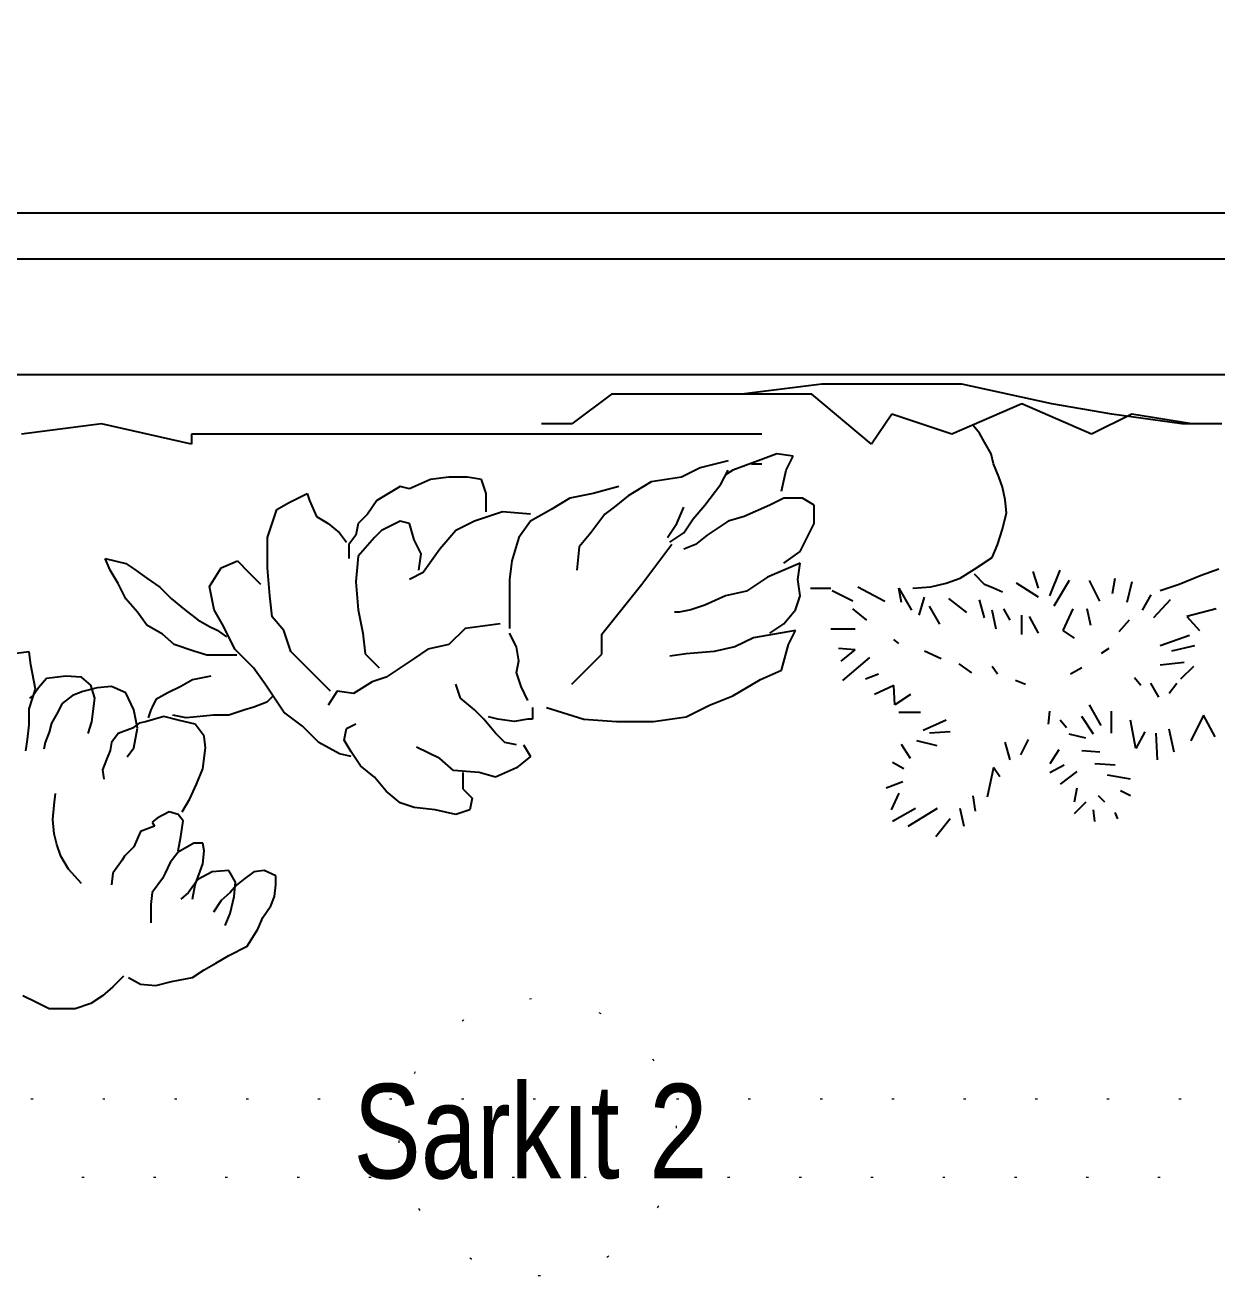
# Model space of a CAD drawing. Header units: millimetres. Extents: x 7687 to 15428, y -715 to 4028.
# Drawn here: x 8454.3 to 8505.8, y 1045.2 to 1099.2 of the extents above; entities that cross this region are included whole.
import ezdxf

# ---------------------------------------------------------------- set-up
doc = ezdxf.new("R2010")
doc.units = ezdxf.units.MM
for name, pattern in [('14.022_CEKIRDEKLER_SAFTLAR_+51.00$0$ACAD_ISO07W100', [3, 0, -3]), ('ACAD_ISO07W100', [3, 0, -3]), ('CONTINUA', [0])]:
    doc.linetypes.add(name, pattern=pattern)
doc.layers.add('0-MOBIL', color=3, linetype='CONTINUA')
doc.layers.add('YAZI', color=121, linetype='Continuous')
doc.layers.add('Sarkıt Ayd.', color=50, linetype='ACAD_ISO07W100', lineweight=0)
doc.styles.add('OTEL AKSARAY', font='', dxfattribs={"width": 0.8})
doc.styles.get('OTEL AKSARAY').set_extended_font_data('FrankRuehl')

# ---------------------------------------------------------------- blocks, each defined once
blk = doc.blocks.new('fdgfff')
at = {"color": 67, "true_color": 0x727430}
for p, q in [((50512.3991, 5720.716), (50512.4104, 5720.7236)), ((50512.4104, 5720.7236), (50512.4255, 5720.7286)), ((50512.4255, 5720.7286), (50512.4369, 5720.7286)), ((50512.4369, 5720.7286), (50512.4507, 5720.7286)), ((50512.4507, 5720.7286), (50512.4633, 5720.7223)), ((50512.4633, 5720.7223), (50512.4759, 5720.716)), ((50512.389, 5720.7072), (50512.3991, 5720.716)), ((50512.3121, 5720.6984), (50512.3008, 5720.6908)), ((50512.3323, 5720.7022), (50512.3121, 5720.6984)), ((50512.3474, 5720.706), (50512.3323, 5720.7022)), ((50512.3625, 5720.7047), (50512.3474, 5720.706)), ((50512.3739, 5720.6984), (50512.3625, 5720.7047)), ((50512.3789, 5720.6971), (50512.389, 5720.7072)), ((50512.3008, 5720.6908), (50512.2895, 5720.6845)), ((50512.2769, 5720.677), (50512.2592, 5720.6681)), ((50512.2895, 5720.6845), (50512.2769, 5720.677)), ((50512.2592, 5720.6681), (50512.2491, 5720.6517)), ((50512.2491, 5720.6517), (50512.2441, 5720.6404)), ((50512.2441, 5720.6404), (50512.2365, 5720.6291)), ((50512.2806, 5720.648), (50512.2756, 5720.6366)), ((50512.3525, 5720.6278), (50512.3525, 5720.6454)), ((50512.2365, 5720.6291), (50512.2328, 5720.6202)), ((50512.2756, 5720.6366), (50512.2718, 5720.6202)), ((50512.2844, 5720.624), (50512.292, 5720.6354)), ((50512.3512, 5720.6164), (50512.3525, 5720.6278)), ((50512.2328, 5720.6202), (50512.2315, 5720.6089)), ((50512.2693, 5720.6089), (50512.2756, 5720.6164)), ((50512.2718, 5720.6202), (50512.2706, 5720.6064)), ((50512.2756, 5720.6164), (50512.2844, 5720.624)), ((50512.3071, 5720.6038), (50512.3159, 5720.6164)), ((50512.3121, 5720.6227), (50512.3096, 5720.6089)), ((50512.3159, 5720.6164), (50512.3235, 5720.6227)), ((50512.3411, 5720.6026), (50512.3512, 5720.6164)), ((50512.2315, 5720.6089), (50512.2315, 5720.6001)), ((50512.2529, 5720.5963), (50512.263, 5720.6038)), ((50512.263, 5720.6038), (50512.2693, 5720.6089)), ((50512.2706, 5720.6064), (50512.2769, 5720.595)), ((50512.2932, 5720.5963), (50512.3071, 5720.6038)), ((50512.3096, 5720.6089), (50512.3021, 5720.5887)), ((50512.3386, 5720.5975), (50512.3411, 5720.6026)), ((50512.389, 5720.5975), (50512.3903, 5720.6089)), ((50512.4192, 5720.6076), (50512.4318, 5720.5938)), ((50512.2315, 5720.6001), (50512.2428, 5720.595)), ((50512.2428, 5720.595), (50512.2529, 5720.5963)), ((50512.2769, 5720.595), (50512.2932, 5720.5963)), ((50512.3336, 5720.5874), (50512.3386, 5720.5975)), ((50512.3802, 5720.5849), (50512.389, 5720.5975)), ((50512.4318, 5720.5938), (50512.4394, 5720.5811)), ((50512.3021, 5720.5887), (50512.3008, 5720.5761)), ((50512.3109, 5720.5685), (50512.326, 5720.5774)), ((50512.326, 5720.5774), (50512.3336, 5720.5874)), ((50512.3688, 5720.5723), (50512.3777, 5720.5811)), ((50512.3777, 5720.5811), (50512.3802, 5720.5849)), ((50512.4394, 5720.5811), (50512.4432, 5720.5698)), ((50512.3008, 5720.5761), (50512.3021, 5720.5685)), ((50512.3021, 5720.5685), (50512.3109, 5720.5685)), ((50512.326, 5720.5761), (50512.3235, 5720.5622)), ((50512.3625, 5720.5572), (50512.3688, 5720.5723)), ((50512.4432, 5720.5698), (50512.4457, 5720.5597)), ((50511.5805, 5720.5452), (50511.5941, 5720.5625)), ((50512.3235, 5720.5622), (50512.321, 5720.5471)), ((50512.3487, 5720.5521), (50512.3625, 5720.5572)), ((50512.4457, 5720.5597), (50512.447, 5720.5458)), ((50511.4185, 5720.5452), (50511.421, 5720.539)), ((50511.4408, 5720.5477), (50511.442, 5720.5365)), ((50511.5669, 5720.5526), (50511.5706, 5720.5353)), ((50511.5929, 5720.5353), (50511.6213, 5720.5526)), ((50511.6139, 5720.5353), (50511.6361, 5720.5477)), ((50512.0442, 5720.5365), (50512.0577, 5720.541)), ((50512.0577, 5720.541), (50512.0779, 5720.5365)), ((50512.321, 5720.5471), (50512.326, 5720.5408)), ((50512.326, 5720.5408), (50512.3348, 5720.5383)), ((50512.3348, 5720.5383), (50512.3462, 5720.5446)), ((50512.3462, 5720.5446), (50512.3512, 5720.5484)), ((50512.3512, 5720.5484), (50512.3487, 5720.5521)), ((50512.447, 5720.5458), (50512.4457, 5720.532)), ((50511.4309, 5720.5291), (50511.4371, 5720.5229)), ((50511.4494, 5720.5291), (50511.4605, 5720.5402)), ((50511.4581, 5720.5155), (50511.4605, 5720.5291)), ((50511.5558, 5720.5378), (50511.5582, 5720.5229)), ((50511.63, 5720.5204), (50511.6374, 5720.5365)), ((50512.042, 5720.5252), (50512.0442, 5720.5365)), ((50512.0779, 5720.5365), (50512.0981, 5720.5342)), ((50512.0981, 5720.5342), (50512.1116, 5720.5297)), ((50512.1116, 5720.5297), (50512.1251, 5720.5185)), ((50512.3222, 5720.5383), (50512.3147, 5720.5257)), ((50512.4457, 5720.532), (50512.4444, 5720.5206)), ((50511.4061, 5720.5229), (50511.416, 5720.518)), ((50511.5385, 5720.4957), (50511.5446, 5720.5242)), ((50512.051, 5720.5162), (50512.042, 5720.5252)), ((50512.1251, 5720.5185), (50512.1363, 5720.505)), ((50512.3147, 5720.5257), (50512.3084, 5720.5118)), ((50511.4061, 5720.5068), (50511.4284, 5720.5031)), ((50511.4581, 5720.4994), (50511.4742, 5720.5118)), ((50511.6262, 5720.5093), (50511.6423, 5720.5155)), ((50511.9993, 5720.496), (50512.0195, 5720.505)), ((50512.0195, 5720.505), (50512.0353, 5720.5005)), ((50512.051, 5720.5005), (50512.051, 5720.5162)), ((50512.1363, 5720.505), (50512.1498, 5720.4938)), ((50512.3084, 5720.5118), (50512.3021, 5720.4967)), ((50512.3991, 5720.4979), (50512.3978, 5720.5068)), ((50511.421, 5720.4932), (50511.4408, 5720.492)), ((50511.4704, 5720.4932), (50511.484, 5720.5006)), ((50511.5323, 5720.5044), (50511.5385, 5720.4957)), ((50511.625, 5720.4969), (50511.6361, 5720.4907)), ((50511.9858, 5720.4848), (50511.9993, 5720.496)), ((50512.0353, 5720.5005), (50512.06, 5720.4983)), ((50512.06, 5720.4983), (50512.0734, 5720.487)), ((50512.1498, 5720.4938), (50512.1588, 5720.4803)), ((50512.3021, 5720.4967), (50512.2995, 5720.4765)), ((50512.3953, 5720.4879), (50512.3991, 5720.4979)), ((50511.3641, 5720.4808), (50511.369, 5720.4586)), ((50511.3802, 5720.4883), (50511.3814, 5720.4623)), ((50511.4358, 5720.4808), (50511.4531, 5720.4796)), ((50511.4754, 5720.4784), (50511.484, 5720.492)), ((50511.5051, 5720.4685), (50511.5125, 5720.4833)), ((50511.5224, 5720.4883), (50511.5273, 5720.471)), ((50511.6188, 5720.487), (50511.6275, 5720.4734)), ((50511.9926, 5720.4735), (50511.9858, 5720.4848)), ((50512.0734, 5720.487), (50512.0959, 5720.4758)), ((50512.1588, 5720.4848), (50512.17, 5720.4825)), ((50512.17, 5720.4825), (50512.1902, 5720.4713)), ((50512.3751, 5720.4853), (50512.3688, 5720.4765)), ((50512.3915, 5720.479), (50512.3953, 5720.4879)), ((50511.3357, 5720.445), (50511.348, 5720.4697)), ((50511.3925, 5720.4611), (50511.4012, 5720.4771)), ((50511.4012, 5720.4771), (50511.4061, 5720.4499)), ((50511.5929, 5720.4747), (50511.6126, 5720.4697)), ((50511.9993, 5720.4735), (50512.0105, 5720.4713)), ((50512.0105, 5720.4713), (50512.0195, 5720.4623)), ((50512.1588, 5720.4803), (50512.1655, 5720.469)), ((50512.1655, 5720.469), (50512.1633, 5720.4578)), ((50512.1902, 5720.4713), (50512.2059, 5720.4556)), ((50512.2995, 5720.4765), (50512.3008, 5720.4652)), ((50512.3688, 5720.4765), (50512.3651, 5720.4576)), ((50512.384, 5720.4626), (50512.3903, 5720.4715)), ((50512.3903, 5720.4715), (50512.3915, 5720.479)), ((50512.4507, 5720.4614), (50512.4545, 5720.4715)), ((50512.4545, 5720.4715), (50512.4558, 5720.4778)), ((50512.4716, 5720.4685), (50512.47, 5720.4544)), ((50512.4731, 5720.4794), (50512.4716, 5720.4685)), ((50511.3245, 5720.466), (50511.3357, 5720.445)), ((50511.4247, 5720.4623), (50511.4247, 5720.4413)), ((50511.442, 5720.4635), (50511.4531, 5720.4462)), ((50511.4494, 5720.4672), (50511.4655, 5720.4635)), ((50511.468, 5720.4573), (50511.4742, 5720.4499)), ((50511.5805, 5720.4611), (50511.6003, 5720.4623)), ((50511.5842, 5720.4499), (50511.6065, 5720.4598)), ((50512.0195, 5720.4623), (50512.0308, 5720.4488)), ((50512.1633, 5720.4578), (50512.1543, 5720.4533)), ((50512.3008, 5720.4652), (50512.3096, 5720.4538)), ((50512.3638, 5720.4526), (50512.3701, 5720.4576)), ((50512.3651, 5720.4576), (50512.3688, 5720.4399)), ((50512.3701, 5720.4576), (50512.384, 5720.4626)), ((50512.4129, 5720.4626), (50512.4092, 5720.4513)), ((50512.4482, 5720.4526), (50512.4507, 5720.4614)), ((50511.4346, 5720.4549), (50511.4457, 5720.4351)), ((50511.4853, 5720.4536), (50511.484, 5720.4413)), ((50511.8354, 5720.4466), (50511.8129, 5720.4353)), ((50511.8668, 5720.4511), (50511.8354, 5720.4466)), ((50511.9027, 5720.4511), (50511.8668, 5720.4511)), ((50511.9342, 5720.4488), (50511.9027, 5720.4511)), ((50511.9701, 5720.4376), (50511.9342, 5720.4488)), ((50511.9836, 5720.4488), (50511.9881, 5720.4488)), ((50511.9836, 5720.4376), (50511.9836, 5720.4488)), ((50511.9881, 5720.4488), (50512.0016, 5720.4511)), ((50512.0016, 5720.4511), (50512.0173, 5720.4488)), ((50512.0173, 5720.4488), (50512.0263, 5720.4466)), ((50512.0308, 5720.4488), (50512.0397, 5720.4398)), ((50512.2059, 5720.4556), (50512.2239, 5720.4421)), ((50512.2617, 5720.4399), (50512.2769, 5720.445)), ((50512.2769, 5720.445), (50512.292, 5720.445)), ((50512.292, 5720.445), (50512.3046, 5720.4462)), ((50512.3046, 5720.4462), (50512.3184, 5720.4475)), ((50512.3096, 5720.4538), (50512.3247, 5720.45)), ((50512.3184, 5720.4475), (50512.331, 5720.445)), ((50512.3247, 5720.45), (50512.3399, 5720.4462)), ((50512.3399, 5720.4462), (50512.3575, 5720.4513)), ((50512.3525, 5720.4399), (50512.355, 5720.4475)), ((50512.3575, 5720.4513), (50512.3638, 5720.4526)), ((50512.4092, 5720.4513), (50512.4066, 5720.4286)), ((50512.4432, 5720.4437), (50512.4482, 5720.4526)), ((50512.47, 5720.4544), (50512.47, 5720.4388)), ((50511.6089, 5720.4425), (50511.63, 5720.4425)), ((50511.6188, 5720.4252), (50511.6337, 5720.4351)), ((50511.6337, 5720.4351), (50511.6349, 5720.4165)), ((50511.8129, 5720.4353), (50511.7904, 5720.4263)), ((50512.0397, 5720.4398), (50512.0532, 5720.4286)), ((50512.1723, 5720.4218), (50512.1812, 5720.4353)), ((50512.2239, 5720.4421), (50512.2419, 5720.4151)), ((50512.2353, 5720.4273), (50512.2403, 5720.4324)), ((50512.2403, 5720.4324), (50512.2529, 5720.4374)), ((50512.2529, 5720.4374), (50512.2617, 5720.4399)), ((50512.3474, 5720.4299), (50512.3512, 5720.4374)), ((50512.3512, 5720.4374), (50512.3525, 5720.4399)), ((50512.3688, 5720.4399), (50512.3764, 5720.4236)), ((50512.4281, 5720.4261), (50512.4381, 5720.4336)), ((50512.4381, 5720.4336), (50512.4432, 5720.4437)), ((50512.47, 5720.4388), (50512.4637, 5720.42)), ((50511.369, 5720.4239), (50511.3616, 5720.414)), ((50511.3789, 5720.4276), (50511.3864, 5720.414)), ((50511.6349, 5720.4165), (50511.6535, 5720.4252)), ((50511.7904, 5720.4263), (50511.7635, 5720.4106)), ((50511.9881, 5720.4308), (50511.9948, 5720.4174)), ((50512.0532, 5720.4286), (50512.0577, 5720.4151)), ((50512.1386, 5720.4129), (50512.1565, 5720.4241)), ((50512.1565, 5720.4241), (50512.1723, 5720.4218)), ((50512.179, 5720.4218), (50512.1947, 5720.4061)), ((50512.3235, 5720.4173), (50512.3361, 5720.4236)), ((50512.3361, 5720.4236), (50512.3474, 5720.4299)), ((50512.3764, 5720.4236), (50512.3903, 5720.4173)), ((50512.4041, 5720.4185), (50512.418, 5720.4223)), ((50512.4066, 5720.4286), (50512.4104, 5720.416)), ((50512.418, 5720.4223), (50512.4281, 5720.4261)), ((50512.4608, 5720.4185), (50512.4659, 5720.4261)), ((50512.4637, 5720.42), (50512.4684, 5720.3965)), ((50512.4659, 5720.4261), (50512.4696, 5720.4286)), ((50511.3455, 5720.3979), (50511.3579, 5720.4103)), ((50511.3962, 5720.4165), (50511.4024, 5720.4091)), ((50511.5075, 5720.4153), (50511.5174, 5720.4116)), ((50511.6497, 5720.4054), (50511.6621, 5720.4103)), ((50511.6584, 5720.3893), (50511.6844, 5720.4116)), ((50511.7635, 5720.4106), (50511.7433, 5720.4016)), ((50511.9459, 5720.4152), (50511.9169, 5720.3862)), ((50511.9948, 5720.4174), (50511.9993, 5720.4039)), ((50512.1116, 5720.3994), (50512.1251, 5720.4084)), ((50512.1251, 5720.4084), (50512.1386, 5720.4129)), ((50512.2419, 5720.4151), (50512.2531, 5720.3994)), ((50512.2945, 5720.4072), (50512.3121, 5720.4109)), ((50512.3121, 5720.4109), (50512.3235, 5720.4173)), ((50512.3903, 5720.4173), (50512.4041, 5720.4185)), ((50512.4104, 5720.416), (50512.4192, 5720.4084)), ((50512.4192, 5720.4084), (50512.4344, 5720.4072)), ((50512.4344, 5720.4072), (50512.4533, 5720.4097)), ((50512.4533, 5720.4097), (50512.4608, 5720.4185)), ((50511.3542, 5720.3942), (50511.3777, 5720.3967)), ((50511.4531, 5720.3992), (50511.4643, 5720.4054)), ((50511.5347, 5720.4054), (50511.5397, 5720.3979)), ((50511.5595, 5720.4041), (50511.5718, 5720.3955)), ((50511.7433, 5720.4016), (50511.7365, 5720.3769)), ((50511.9993, 5720.4039), (50511.9971, 5720.3926)), ((50512.0981, 5720.3904), (50512.1116, 5720.3994)), ((50512.1453, 5720.3859), (50512.1318, 5720.3994)), ((50512.1947, 5720.4061), (50512.2172, 5720.3836)), ((50512.2531, 5720.3994), (50512.2711, 5720.3814)), ((50512.4684, 5720.3965), (50512.47, 5720.384)), ((50511.4272, 5720.3806), (50511.4346, 5720.3856)), ((50511.5892, 5720.3905), (50511.6052, 5720.3831)), ((50511.6856, 5720.393), (50511.672, 5720.3819)), ((50511.6755, 5720.3862), (50511.6755, 5720.3862)), ((50511.8084, 5720.3836), (50511.8354, 5720.3859)), ((50511.8354, 5720.3859), (50511.8511, 5720.3881)), ((50511.9169, 5720.3862), (50511.9169, 5720.3668)), ((50511.9971, 5720.3926), (50511.9993, 5720.3791)), ((50512.0847, 5720.3814), (50512.0981, 5720.3904)), ((50512.1475, 5720.3657), (50512.1453, 5720.3859)), ((50512.2693, 5720.387), (50512.2832, 5720.387)), ((50512.2832, 5720.387), (50512.2983, 5720.387)), ((50512.2983, 5720.387), (50512.3109, 5720.3832)), ((50512.47, 5720.384), (50512.4825, 5720.3856)), ((50511.3443, 5720.3781), (50511.3666, 5720.3831)), ((50511.3493, 5720.3682), (50511.3777, 5720.3781)), ((50511.63, 5720.3757), (50511.6349, 5720.372)), ((50511.672, 5720.3819), (50511.6881, 5720.3806)), ((50511.7365, 5720.3769), (50511.7298, 5720.3634)), ((50511.7702, 5720.3702), (50511.7882, 5720.3791)), ((50511.7882, 5720.3791), (50511.8084, 5720.3836)), ((50511.9993, 5720.3791), (50512.0061, 5720.3657)), ((50512.0487, 5720.3612), (50512.0644, 5720.3769)), ((50512.0644, 5720.3769), (50512.0847, 5720.3814)), ((50512.2172, 5720.3836), (50512.2239, 5720.3634)), ((50512.2711, 5720.3814), (50512.2823, 5720.3589)), ((50512.3109, 5720.3832), (50512.3298, 5720.3769)), ((50512.3298, 5720.3769), (50512.3411, 5720.3668)), ((50511.3517, 5720.3497), (50511.3394, 5720.3633)), ((50511.4074, 5720.3534), (50511.4173, 5720.3645)), ((50511.4717, 5720.3633), (50511.4605, 5720.3707)), ((50511.4618, 5720.3423), (50511.4717, 5720.3633)), ((50511.4952, 5720.3658), (50511.5038, 5720.3497)), ((50511.5112, 5720.367), (50511.5112, 5720.3485)), ((50511.536, 5720.3621), (50511.5397, 5720.3435)), ((50511.672, 5720.3621), (50511.6955, 5720.3621)), ((50511.7298, 5720.3634), (50511.7702, 5720.3702)), ((50511.7545, 5720.3657), (50511.741, 5720.3567)), ((50511.9169, 5720.3668), (50511.8783, 5720.3185)), ((50512.0061, 5720.3432), (50512.0061, 5720.3612)), ((50512.015, 5720.3567), (50512.0487, 5720.3612)), ((50512.152, 5720.3432), (50512.1475, 5720.3657)), ((50512.2239, 5720.3634), (50512.2351, 5720.3499)), ((50512.2882, 5720.363), (50512.2794, 5720.3693)), ((50512.2958, 5720.3593), (50512.2882, 5720.363)), ((50512.3411, 5720.3668), (50512.3562, 5720.358)), ((50511.3233, 5720.3423), (50511.3517, 5720.3497)), ((50511.3678, 5720.3336), (50511.3839, 5720.3509)), ((50511.4445, 5720.3583), (50511.4482, 5720.3423)), ((50511.5224, 5720.3534), (50511.5286, 5720.3423)), ((50511.5471, 5720.3509), (50511.5521, 5720.3336)), ((50511.5904, 5720.3571), (50511.6003, 5720.3398)), ((50511.6102, 5720.3485), (50511.6052, 5720.3311)), ((50511.6609, 5720.3534), (50511.6745, 5720.3423)), ((50511.741, 5720.3567), (50511.7298, 5720.3432)), ((50512.2351, 5720.3499), (50512.2374, 5720.3297)), ((50512.2823, 5720.3589), (50512.2913, 5720.3432)), ((50512.3071, 5720.353), (50512.2958, 5720.3593)), ((50512.3197, 5720.3429), (50512.3071, 5720.353)), ((50512.3562, 5720.358), (50512.3651, 5720.3454)), ((50511.3864, 5720.3287), (50511.395, 5720.3435)), ((50511.4049, 5720.3163), (50511.4098, 5720.3361)), ((50511.4655, 5720.315), (50511.4803, 5720.3398)), ((50511.5644, 5720.346), (50511.5817, 5720.3324)), ((50511.63, 5720.3225), (50511.6176, 5720.3435)), ((50511.6275, 5720.3361), (50511.63, 5720.3225)), ((50511.7298, 5720.3432), (50511.7253, 5720.3297)), ((50511.7972, 5720.3297), (50511.8174, 5720.3387)), ((50511.8174, 5720.3387), (50511.8309, 5720.3432)), ((50511.8309, 5720.3432), (50511.8421, 5720.3454)), ((50511.8421, 5720.3454), (50511.8466, 5720.3454)), ((50512.0061, 5720.314), (50512.0061, 5720.3432)), ((50512.1543, 5720.3162), (50512.152, 5720.3432)), ((50512.2913, 5720.3432), (50512.2958, 5720.3207)), ((50512.3323, 5720.3328), (50512.3197, 5720.3429)), ((50512.3651, 5720.3454), (50512.3764, 5720.3328)), ((50511.3592, 5720.3188), (50511.3777, 5720.3249)), ((50511.4235, 5720.3274), (50511.421, 5720.3126)), ((50511.4358, 5720.3348), (50511.4457, 5720.315)), ((50511.484, 5720.3299), (50511.4742, 5720.3051)), ((50511.4952, 5720.3311), (50511.5162, 5720.3175)), ((50511.5298, 5720.3262), (50511.5385, 5720.3225)), ((50511.6695, 5720.3212), (50511.6436, 5720.3348)), ((50511.6745, 5720.3348), (50511.6943, 5720.3249)), ((50511.7253, 5720.3297), (50511.7276, 5720.314)), ((50511.7568, 5720.3117), (50511.777, 5720.3252)), ((50511.777, 5720.3252), (50511.7972, 5720.3297)), ((50512.2374, 5720.3297), (50512.2396, 5720.3027)), ((50512.3436, 5720.3214), (50512.3323, 5720.3328)), ((50512.3764, 5720.3328), (50512.384, 5720.3177)), ((50511.3381, 5720.3101), (50511.3592, 5720.3188)), ((50511.4952, 5720.3225), (50511.5001, 5720.3064)), ((50511.5385, 5720.3225), (50511.5471, 5720.3188)), ((50511.5471, 5720.3188), (50511.557, 5720.3089)), ((50511.5706, 5720.3126), (50511.557, 5720.3039)), ((50511.5842, 5720.3175), (50511.5706, 5720.3126)), ((50511.599, 5720.3212), (50511.5842, 5720.3175)), ((50511.6164, 5720.3225), (50511.599, 5720.3212)), ((50511.7153, 5720.3225), (50511.6955, 5720.3225)), ((50511.7276, 5720.314), (50511.7253, 5720.2982)), ((50511.7253, 5720.2982), (50511.7568, 5720.3117)), ((50511.8783, 5720.3185), (50511.8493, 5720.2798)), ((50512.0038, 5720.296), (50512.0061, 5720.314)), ((50512.0892, 5720.3072), (50512.1026, 5720.314)), ((50512.152, 5720.2915), (50512.1543, 5720.3162)), ((50512.2576, 5720.3072), (50512.2464, 5720.3185)), ((50512.2958, 5720.3207), (50512.2845, 5720.3027)), ((50512.3562, 5720.3126), (50512.3436, 5720.3214)), ((50512.3688, 5720.3038), (50512.3562, 5720.3126)), ((50512.384, 5720.3177), (50512.3915, 5720.305)), ((50511.3208, 5720.3039), (50511.3381, 5720.3101)), ((50511.557, 5720.3039), (50511.5397, 5720.2928)), ((50511.9387, 5720.2825), (50511.9409, 5720.305)), ((50512.0734, 5720.2848), (50512.0892, 5720.3072)), ((50512.0936, 5720.305), (50512.0914, 5720.2892)), ((50512.2396, 5720.3027), (50512.2396, 5720.2735)), ((50512.2688, 5720.296), (50512.2576, 5720.3072)), ((50512.2845, 5720.3027), (50512.2688, 5720.296)), ((50512.3764, 5720.2987), (50512.3688, 5720.3038)), ((50512.3915, 5720.305), (50512.3966, 5720.2937)), ((50511.5397, 5720.2928), (50511.5347, 5720.2804)), ((50511.741, 5720.2982), (50511.7253, 5720.287)), ((50511.9971, 5720.2735), (50512.0038, 5720.296)), ((50512.0914, 5720.2892), (50512.0981, 5720.2758)), ((50512.1363, 5720.2735), (50512.152, 5720.2915)), ((50512.161, 5720.2803), (50512.161, 5720.2937)), ((50512.3966, 5720.2937), (50512.3764, 5720.2987)), ((50511.5347, 5720.2804), (50511.5298, 5720.2655)), ((50511.7253, 5720.287), (50511.7186, 5720.2735)), ((50511.8152, 5720.2713), (50511.8264, 5720.2803)), ((50511.8264, 5720.2803), (50511.8376, 5720.2848)), ((50511.8511, 5720.278), (50511.8376, 5720.269)), ((50511.9274, 5720.269), (50511.9387, 5720.2825)), ((50512.0577, 5720.2668), (50512.0734, 5720.2848)), ((50512.0981, 5720.2758), (50512.1026, 5720.26)), ((50512.1543, 5720.2713), (50512.161, 5720.2803)), ((50512.17, 5720.269), (50512.1633, 5720.278)), ((50511.5298, 5720.2655), (50511.5261, 5720.2495)), ((50511.7186, 5720.2735), (50511.7118, 5720.26)), ((50511.7949, 5720.2578), (50511.8152, 5720.2713)), ((50511.8376, 5720.269), (50511.8286, 5720.2555)), ((50511.8533, 5720.2735), (50511.8443, 5720.26)), ((50511.914, 5720.251), (50511.9274, 5720.269)), ((50511.9858, 5720.2578), (50511.9971, 5720.2735)), ((50512.0397, 5720.2578), (50512.0577, 5720.2668)), ((50512.1116, 5720.2578), (50512.1296, 5720.2668)), ((50512.1296, 5720.2668), (50512.1363, 5720.2735)), ((50512.152, 5720.26), (50512.1543, 5720.2713)), ((50512.1812, 5720.26), (50512.17, 5720.269)), ((50512.2396, 5720.2735), (50512.2306, 5720.2465)), ((50511.7118, 5720.26), (50511.7118, 5720.2421)), ((50511.7545, 5720.2421), (50511.7792, 5720.2533)), ((50511.7792, 5720.2533), (50511.7949, 5720.2578)), ((50511.8286, 5720.2555), (50511.8174, 5720.2421)), ((50511.8443, 5720.26), (50511.8376, 5720.2443)), ((50511.905, 5720.2443), (50511.914, 5720.251)), ((50511.9656, 5720.2465), (50511.9858, 5720.2578)), ((50511.9858, 5720.251), (50512.0128, 5720.2488)), ((50512.0128, 5720.2488), (50512.0397, 5720.2578)), ((50512.1026, 5720.26), (50512.1116, 5720.2578)), ((50512.1341, 5720.2376), (50512.1431, 5720.251)), ((50512.1431, 5720.251), (50512.152, 5720.26)), ((50512.1925, 5720.2533), (50512.1812, 5720.26)), ((50512.1992, 5720.2376), (50512.1925, 5720.2533)), ((50511.5261, 5720.2495), (50511.5273, 5720.2371)), ((50511.7118, 5720.2421), (50511.7231, 5720.2353)), ((50511.741, 5720.2353), (50511.7545, 5720.2421)), ((50511.8174, 5720.2421), (50511.8017, 5720.2218)), ((50511.8915, 5720.2331), (50511.905, 5720.2443)), ((50511.9477, 5720.2353), (50511.9656, 5720.2465)), ((50512.0285, 5720.2488), (50512.0285, 5720.2308)), ((50512.2194, 5720.2398), (50512.2014, 5720.2308)), ((50512.2306, 5720.2465), (50512.2194, 5720.2398)), ((50511.5273, 5720.2371), (50511.5298, 5720.2247)), ((50511.7231, 5720.2353), (50511.741, 5720.2353)), ((50511.7433, 5720.2286), (50511.7388, 5720.2083)), ((50511.8691, 5720.2196), (50511.8915, 5720.2331)), ((50511.9005, 5720.2241), (50511.9252, 5720.2308)), ((50511.9252, 5720.2308), (50511.9477, 5720.2353)), ((50512.0285, 5720.2308), (50512.033, 5720.2173)), ((50512.1116, 5720.2241), (50512.1341, 5720.2376)), ((50512.2014, 5720.2308), (50512.1992, 5720.2376)), ((50511.5298, 5720.2247), (50511.5335, 5720.2148)), ((50511.5335, 5720.2148), (50511.5385, 5720.2024)), ((50511.8017, 5720.2218), (50511.7949, 5720.2083)), ((50511.8219, 5720.2061), (50511.8399, 5720.2151)), ((50511.8399, 5720.2151), (50511.8691, 5720.2196)), ((50512.033, 5720.2173), (50512.0465, 5720.2151)), ((50512.0465, 5720.2151), (50512.0644, 5720.2151)), ((50512.0644, 5720.2151), (50512.0824, 5720.2173)), ((50512.0824, 5720.2173), (50512.1026, 5720.2263)), ((50512.1026, 5720.2263), (50512.1116, 5720.2241)), ((50511.7388, 5720.2083), (50511.7321, 5720.1949)), ((50511.7624, 5720.2025), (50511.7721, 5720.2025)), ((50511.7657, 5720.1994), (50511.7904, 5720.2083)), ((50511.7904, 5720.2083), (50511.7972, 5720.2128)), ((50511.7949, 5720.1994), (50511.8219, 5720.2061)), ((50511.5385, 5720.2024), (50511.5409, 5720.1925)), ((50511.5409, 5720.1925), (50511.5471, 5720.1814)), ((50511.7321, 5720.1949), (50511.7478, 5720.1926)), ((50511.7478, 5720.1926), (50511.7657, 5720.1994)), ((50511.5471, 5720.1814), (50511.5521, 5720.1727)), ((50511.6368, 5720.1542), (50511.6562, 5720.1832)), ((50511.6562, 5720.1832), (50511.7141, 5720.1349)), ((50512.313, 5720.1832), (50512.3999, 5720.1638)), ((50512.313, 5720.1735), (50512.313, 5720.1832)), ((50511.405, 5720.1542), (50511.4437, 5720.1735)), ((50511.4437, 5720.1735), (50511.5113, 5720.1445)), ((50511.5113, 5720.1445), (50511.5789, 5720.1735)), ((50511.5521, 5720.1727), (50511.5582, 5720.1653)), ((50511.5789, 5720.1735), (50511.6368, 5720.1542)), ((50511.7624, 5720.1735), (50511.8397, 5720.1735)), ((50511.8397, 5720.1735), (50511.9363, 5720.1735)), ((50511.9363, 5720.1735), (50512.0425, 5720.1735)), ((50512.0425, 5720.1735), (50512.1005, 5720.1735)), ((50512.1005, 5720.1735), (50512.2067, 5720.1735)), ((50512.2067, 5720.1735), (50512.313, 5720.1735)), ((50512.3999, 5720.1638), (50512.4772, 5720.1735)), ((50511.3181, 5720.1638), (50511.3567, 5720.1638)), ((50511.3471, 5720.1638), (50511.405, 5720.1542)), ((50511.3567, 5720.1638), (50511.4243, 5720.1542)), ((50511.4243, 5720.1542), (50511.4823, 5720.1445)), ((50511.9073, 5720.1349), (50511.9459, 5720.1638)), ((50511.9459, 5720.1638), (50511.9749, 5720.1638)), ((50511.4823, 5720.1445), (50511.5692, 5720.1252)), ((50511.7044, 5720.1252), (50511.7817, 5720.1349)), ((50511.7141, 5720.1349), (50511.7914, 5720.1349)), ((50511.7914, 5720.1349), (50511.9073, 5720.1349)), ((50511.5692, 5720.1252), (50511.6175, 5720.1252)), ((50511.6175, 5720.1252), (50511.7044, 5720.1252))]:
    blk.add_line(p, q, dxfattribs=at)
blk = doc.blocks.new('JNHKIEANHGOIREA')
at = {"layer": 'Sarkıt Ayd.', "linetype": '14.022_CEKIRDEKLER_SAFTLAR_+51.00$0$ACAD_ISO07W100'}
for p, q in [((47620.415, 4394.422), (47830.415, 4394.422)), ((47830.415, 4391.025), (47620.415, 4391.025))]:
    blk.add_line(p, q, dxfattribs=at)
blk.add_circle((47753.919, 4392.77), 6, dxfattribs=at)
at = {"layer": 'Sarkıt Ayd.', "insert": (47745.953, 4395.069), "char_height": 4.08, "attachment_point": 1, "style": 'OTEL AKSARAY'}
blk.add_mtext_dynamic_manual_height_columns('Sark{\\fArial|b0|i0|c162|p34;ıt 2}', width=49.57189, gutter_width=425, heights=[0], dxfattribs=at)

msp = doc.modelspace()

# ---------------------------------------------------------------- linework, layer by layer
at = {"color": 242, "true_color": 0xcd2027}
msp.add_lwpolyline([(10533.235, 1133.781), (8193.35, 1133.781), (8193.35, 1091.118), (9688.145, 1091.118)], dxfattribs=at)
at = {"layer": '0-MOBIL'}
msp.add_lwpolyline([(8552.961, 1089.118), (8552.961, 1084.118), (8352.961, 1084.118), (8352.961, 1089.118)], close=True, dxfattribs=at)

# ---------------------------------------------------------------- block references
at = {"layer": '0-MOBIL', "xscale": 44.74403685717806, "yscale": 44.74403685717806, "zscale": 44.74403685717806, "rotation": 179.9999999999999}
msp.add_blockref('fdgfff', (2268586.297, 257025.209), dxfattribs=at)
at = {"layer": 'YAZI'}
msp.add_blockref('JNHKIEANHGOIREA', (-39277.455, -3341.596), dxfattribs=at)

doc.saveas('drawing.dxf')
